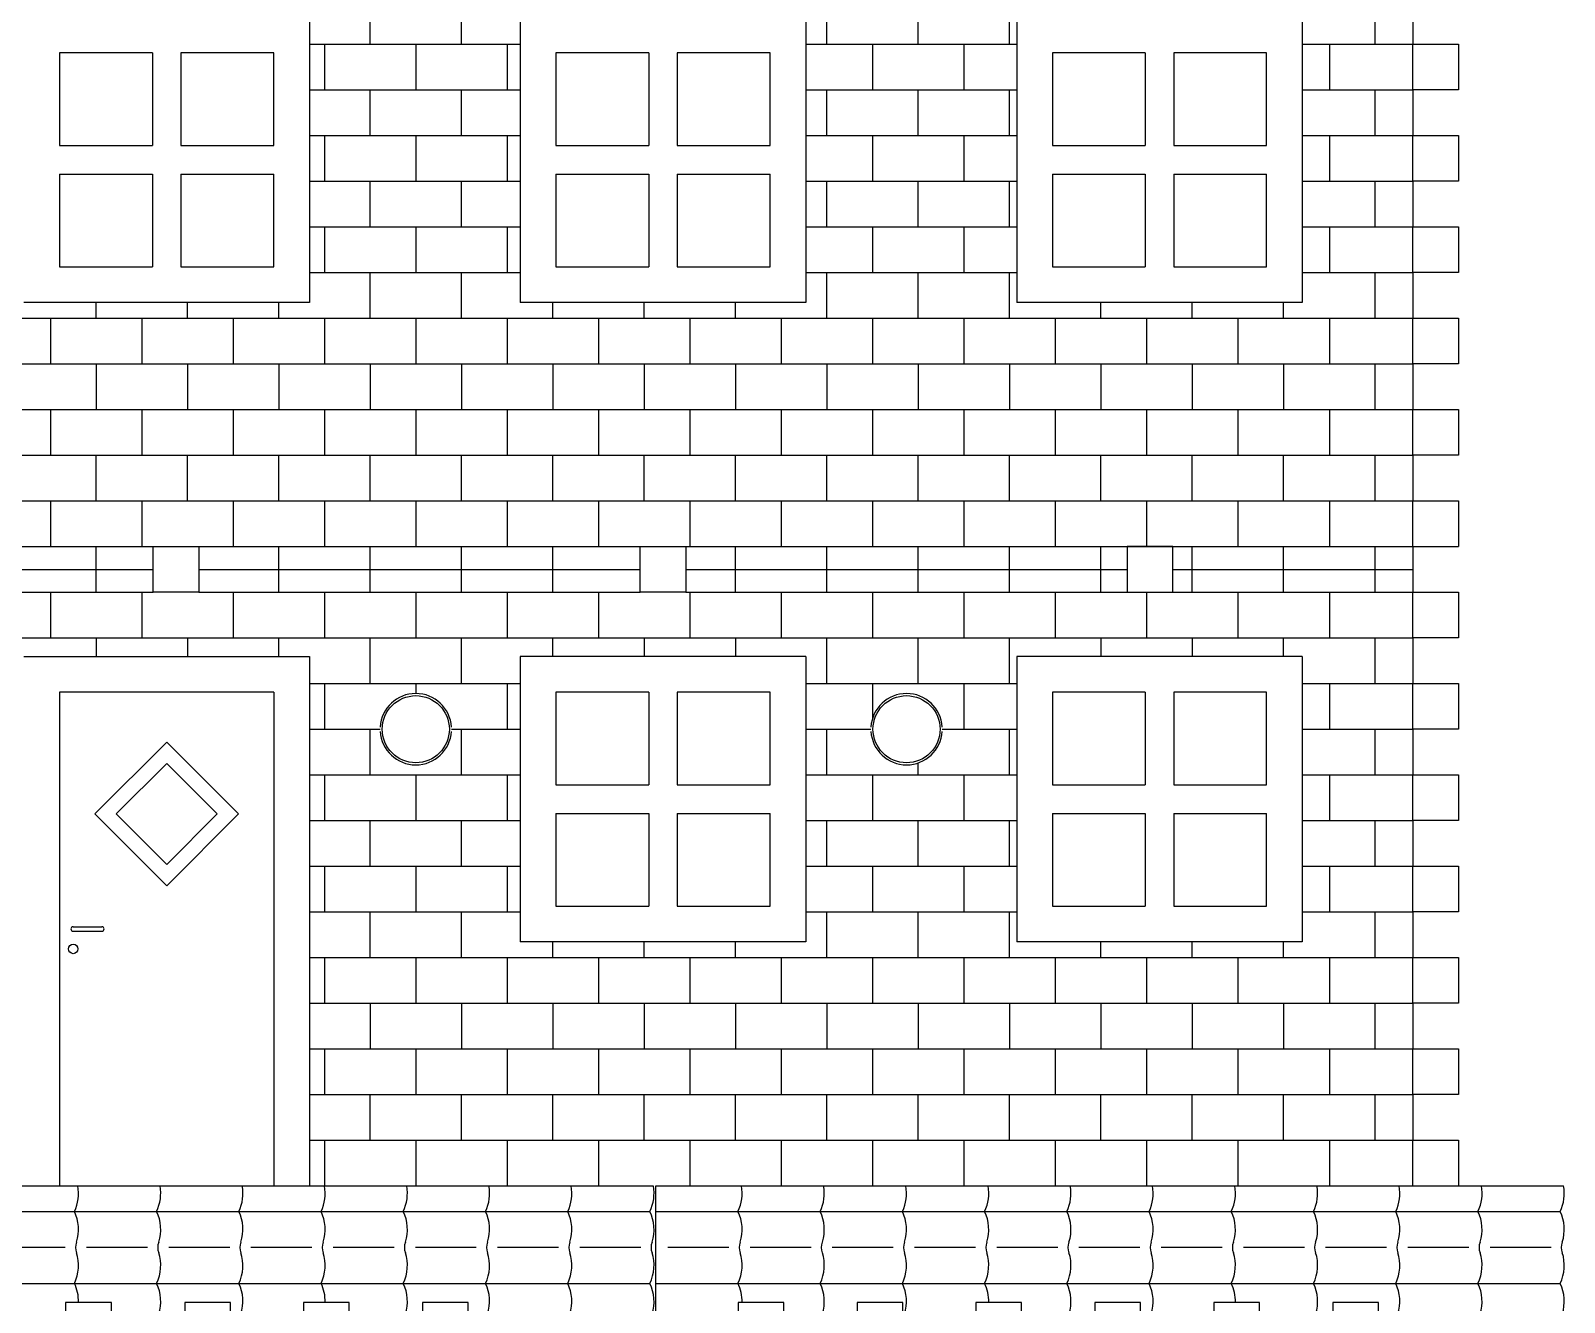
# Model space of a CAD drawing. Extents: x 5 to 617, y -77 to 233.
# Drawn here: x 302.1 to 409.6, y 42.8 to 131.9 of the extents above; entities that cross this region are included whole.
import ezdxf

# ---------------------------------------------------------------- set-up
doc = ezdxf.new("R2010")
doc.units = 0
doc.layers.get('0').update_dxf_attribs({"linetype": 'CONTINUOUS'})
doc.layers.add('ENGRAVE', color=4, linetype='CONTINUOUS')

msp = doc.modelspace()

# ---------------------------------------------------------------- linework, layer by layer
for p, q in [((398.95, 134.15), (398.95, 130.95)), ((304.16, 130.35), (304.16, 123.85)), ((310.66, 130.35), (304.16, 130.35)), ((310.66, 130.35), (310.66, 123.85)), ((312.66, 130.35), (312.66, 123.85)), ((319.16, 130.35), (312.66, 130.35)), ((319.16, 123.85), (319.16, 130.35)), ((338.93, 130.35), (338.93, 123.85)), ((345.43, 130.35), (338.93, 130.35)), ((345.43, 130.35), (345.43, 123.85)), ((347.43, 130.35), (347.43, 123.85)), ((353.93, 130.35), (347.43, 130.35)), ((353.93, 123.85), (353.93, 130.35)), ((373.71, 130.35), (373.71, 123.85)), ((380.21, 130.35), (373.71, 130.35)), ((380.21, 130.35), (380.21, 123.85)), ((382.21, 130.35), (382.21, 123.85)), ((388.71, 130.35), (382.21, 130.35)), ((388.71, 123.85), (388.71, 130.35)), ((398.95, 130.95), (402.15, 130.95)), ((402.15, 130.95), (402.15, 127.75)), ((402.15, 127.75), (398.95, 127.75)), ((398.95, 127.75), (398.95, 124.55)), ((304.16, 123.85), (310.66, 123.85)), ((312.66, 123.85), (319.16, 123.85)), ((338.93, 123.85), (345.43, 123.85)), ((347.43, 123.85), (353.93, 123.85)), ((373.71, 123.85), (380.21, 123.85)), ((382.21, 123.85), (388.71, 123.85)), ((398.95, 124.55), (402.15, 124.55)), ((402.15, 124.55), (402.15, 121.35)), ((304.16, 121.85), (304.16, 115.35)), ((304.16, 121.85), (310.66, 121.85)), ((310.66, 121.85), (310.66, 115.35)), ((312.66, 121.85), (312.66, 115.35)), ((312.66, 121.85), (319.16, 121.85)), ((319.16, 115.35), (319.16, 121.85)), ((338.93, 121.85), (338.93, 115.35)), ((338.93, 121.85), (345.43, 121.85)), ((345.43, 121.85), (345.43, 115.35)), ((347.43, 121.85), (347.43, 115.35)), ((347.43, 121.85), (353.93, 121.85)), ((353.93, 115.35), (353.93, 121.85)), ((373.71, 121.85), (373.71, 115.35)), ((373.71, 121.85), (380.21, 121.85)), ((380.21, 121.85), (380.21, 115.35)), ((382.21, 121.85), (382.21, 115.35)), ((382.21, 121.85), (388.71, 121.85)), ((388.71, 115.35), (388.71, 121.85)), ((402.15, 121.35), (398.95, 121.35)), ((398.95, 121.35), (398.95, 118.15)), ((398.95, 118.15), (402.15, 118.15)), ((402.15, 118.15), (402.15, 114.95)), ((304.16, 115.35), (310.66, 115.35)), ((312.66, 115.35), (319.16, 115.35)), ((338.93, 115.35), (345.43, 115.35)), ((347.43, 115.35), (353.93, 115.35)), ((373.71, 115.35), (380.21, 115.35)), ((382.21, 115.35), (388.71, 115.35)), ((402.15, 114.95), (398.95, 114.95)), ((398.95, 114.95), (398.95, 111.75)), ((398.95, 111.75), (402.15, 111.75)), ((402.15, 111.75), (402.15, 108.55)), ((402.15, 108.55), (398.95, 108.55)), ((398.95, 108.55), (398.95, 105.35)), ((398.95, 105.35), (402.15, 105.35)), ((402.15, 105.35), (402.15, 102.15)), ((402.15, 102.15), (398.95, 102.15)), ((398.95, 102.15), (398.95, 98.95)), ((398.95, 98.95), (402.15, 98.95)), ((402.15, 98.95), (402.15, 95.75)), ((310.71, 95.75), (313.91, 95.75)), ((310.71, 92.55), (310.71, 95.75)), ((313.91, 95.75), (313.91, 92.55)), ((344.83, 95.75), (348.03, 95.75)), ((344.83, 92.55), (344.83, 95.75)), ((348.03, 95.75), (348.03, 92.55)), ((382.15, 95.75), (378.95, 95.75)), ((378.95, 95.75), (378.95, 92.55)), ((382.15, 92.55), (382.15, 95.75)), ((398.95, 95.75), (398.95, 92.55)), ((398.95, 95.75), (402.15, 95.75)), ((271.41, 94.15), (310.71, 94.15)), ((313.91, 94.15), (344.83, 94.15)), ((348.03, 94.15), (378.95, 94.15)), ((382.15, 94.15), (398.95, 94.15)), ((313.91, 92.55), (310.71, 92.55)), ((348.03, 92.55), (344.83, 92.55)), ((378.95, 92.55), (382.15, 92.55)), ((398.95, 92.55), (402.15, 92.55)), ((402.15, 92.55), (402.15, 89.35)), ((402.15, 89.35), (398.95, 89.35)), ((398.95, 89.35), (398.95, 86.15)), ((398.95, 86.15), (402.15, 86.15)), ((402.15, 86.15), (402.15, 82.95)), ((304.16, 85.55), (304.16, 50.95)), ((319.16, 85.55), (304.16, 85.55)), ((319.16, 85.55), (319.16, 50.95)), ((338.93, 85.55), (338.93, 79.05)), ((345.43, 85.55), (338.93, 85.55)), ((345.43, 85.55), (345.43, 79.05)), ((347.43, 85.55), (347.43, 79.05)), ((353.93, 85.55), (347.43, 85.55)), ((353.93, 79.05), (353.93, 85.55)), ((373.71, 85.55), (373.71, 79.05)), ((380.21, 85.55), (373.71, 85.55)), ((380.21, 85.55), (380.21, 79.05)), ((382.21, 85.55), (382.21, 79.05)), ((388.71, 85.55), (382.21, 85.55)), ((388.71, 79.05), (388.71, 85.55)), ((402.15, 82.95), (398.95, 82.95)), ((398.95, 82.95), (398.95, 79.75)), ((308.12, 77.01), (311.66, 80.55)), ((311.66, 80.55), (315.19, 77.01)), ((398.95, 79.75), (402.15, 79.75)), ((402.15, 79.75), (402.15, 76.55)), ((338.93, 79.05), (345.43, 79.05)), ((347.43, 79.05), (353.93, 79.05)), ((373.71, 79.05), (380.21, 79.05)), ((382.21, 79.05), (388.71, 79.05)), ((311.66, 73.47), (308.12, 77.01)), ((315.19, 77.01), (311.66, 73.47)), ((338.93, 77.05), (338.93, 70.55)), ((338.93, 77.05), (345.43, 77.05)), ((345.43, 77.05), (345.43, 70.55)), ((347.43, 77.05), (347.43, 70.55)), ((347.43, 77.05), (353.93, 77.05)), ((353.93, 70.55), (353.93, 77.05)), ((373.71, 77.05), (373.71, 70.55)), ((373.71, 77.05), (380.21, 77.05)), ((380.21, 77.05), (380.21, 70.55)), ((382.21, 77.05), (382.21, 70.55)), ((382.21, 77.05), (388.71, 77.05)), ((388.71, 70.55), (388.71, 77.05)), ((402.15, 76.55), (398.95, 76.55)), ((398.95, 76.55), (398.95, 73.35)), ((398.95, 73.35), (402.15, 73.35)), ((402.15, 73.35), (402.15, 70.15)), ((338.93, 70.55), (345.43, 70.55)), ((347.43, 70.55), (353.93, 70.55)), ((373.71, 70.55), (380.21, 70.55)), ((382.21, 70.55), (388.71, 70.55)), ((402.15, 70.15), (398.95, 70.15)), ((398.95, 70.15), (398.95, 66.95)), ((398.95, 66.95), (402.15, 66.95)), ((402.15, 66.95), (402.15, 63.75)), ((402.15, 63.75), (398.95, 63.75)), ((398.95, 63.75), (398.95, 60.55)), ((398.95, 60.55), (402.15, 60.55)), ((402.15, 60.55), (402.15, 57.35)), ((402.15, 57.35), (398.95, 57.35)), ((398.95, 57.35), (398.95, 54.15)), ((398.95, 54.15), (402.15, 54.15)), ((402.15, 54.15), (402.15, 50.95)), ((282.16, 50.95), (345.75, 50.95)), ((345.92, -76.84), (345.92, 50.95)), ((345.92, 50.95), (409.52, 50.95)), ((304.58, 42.79), (304.58, 39.57)), ((307.78, 42.79), (304.58, 42.79)), ((307.78, 39.57), (307.78, 42.79)), ((316.12, 42.79), (312.92, 42.79)), ((312.92, 42.79), (312.92, 39.57)), ((316.12, 39.57), (316.12, 42.79)), ((324.45, 42.79), (321.25, 42.79)), ((321.25, 42.79), (321.25, 39.57)), ((324.45, 39.57), (324.45, 42.79)), ((332.78, 42.79), (329.58, 42.79)), ((329.58, 42.79), (329.58, 39.57)), ((332.78, 39.57), (332.78, 42.79)), ((351.69, 42.79), (351.69, 39.57)), ((354.89, 42.79), (351.69, 42.79)), ((354.89, 39.57), (354.89, 42.79)), ((363.22, 42.79), (360.02, 42.79)), ((360.02, 42.79), (360.02, 39.57)), ((363.22, 39.57), (363.22, 42.79)), ((368.35, 42.79), (368.35, 39.57)), ((371.55, 42.79), (368.35, 42.79)), ((371.55, 39.57), (371.55, 42.79)), ((379.89, 42.79), (376.69, 42.79)), ((376.69, 42.79), (376.69, 39.57)), ((379.89, 39.57), (379.89, 42.79)), ((388.22, 42.79), (385.02, 42.79)), ((385.02, 42.79), (385.02, 39.57)), ((388.22, 39.57), (388.22, 42.79)), ((396.55, 42.79), (393.35, 42.79)), ((393.35, 42.79), (393.35, 39.57)), ((396.55, 39.57), (396.55, 42.79))]:
    msp.add_line(p, q)
for centre in [(329.11, 82.95), (363.49, 82.95)]:
    msp.add_circle(centre, 2.35)
for centre, radius, start, end in [((342.9, 50.42), 2.9, 334.25, 10.5296), ((406.67, 50.42), 2.9, 334.25, 10.5296), ((342.9, 47.9), 2.9, 342.1899, 25.75), ((406.67, 47.9), 2.9, 342.1899, 25.75), ((342.9, 45.38), 2.9, 334.25, 17.8101), ((346.64, 46.64), 1.05, 159.1427, 200.8573), ((406.67, 45.38), 2.9, 334.25, 17.8101), ((410.41, 46.64), 1.05, 159.1427, 200.8573), ((342.9, 42.86), 2.9, 342.1899, 25.75), ((406.67, 42.86), 2.9, 342.1899, 25.75)]:
    msp.add_arc(centre, radius, start, end)
at = {"layer": 'ENGRAVE'}
for p, q in [((325.91, 130.95), (325.91, 134.15)), ((332.31, 130.95), (332.31, 134.15)), ((357.91, 130.95), (357.91, 134.15)), ((364.31, 130.95), (364.31, 134.15)), ((370.71, 130.95), (370.71, 134.15)), ((396.31, 130.95), (396.31, 134.15)), ((321.66, 132.85), (321.66, 112.85)), ((336.43, 132.85), (336.43, 112.85)), ((356.43, 132.85), (356.43, 112.85)), ((371.21, 132.85), (371.21, 112.85)), ((391.21, 132.85), (391.21, 112.85)), ((321.66, 130.95), (336.43, 130.95)), ((322.71, 130.95), (322.71, 127.75)), ((329.11, 130.95), (329.11, 127.75)), ((335.51, 130.95), (335.51, 127.75)), ((356.43, 130.95), (371.21, 130.95)), ((361.11, 130.95), (361.11, 127.75)), ((367.51, 130.95), (367.51, 127.75)), ((391.21, 130.95), (398.95, 130.95)), ((393.11, 130.95), (393.11, 127.75)), ((398.95, 127.75), (398.95, 130.95)), ((321.66, 127.75), (336.43, 127.75)), ((325.91, 124.55), (325.91, 127.75)), ((332.31, 124.55), (332.31, 127.75)), ((356.43, 127.75), (371.21, 127.75)), ((357.91, 124.55), (357.91, 127.75)), ((364.31, 124.55), (364.31, 127.75)), ((370.71, 124.55), (370.71, 127.75)), ((391.21, 127.75), (398.95, 127.75)), ((396.31, 124.55), (396.31, 127.75)), ((321.66, 124.55), (336.43, 124.55)), ((322.71, 124.55), (322.71, 121.35)), ((329.11, 124.55), (329.11, 121.35)), ((335.51, 124.55), (335.51, 121.35)), ((356.43, 124.55), (371.21, 124.55)), ((361.11, 124.55), (361.11, 121.35)), ((367.51, 124.55), (367.51, 121.35)), ((391.21, 124.55), (398.95, 124.55)), ((393.11, 124.55), (393.11, 121.35)), ((398.95, 121.35), (398.95, 124.55)), ((321.66, 121.35), (336.43, 121.35)), ((325.91, 118.15), (325.91, 121.35)), ((332.31, 118.15), (332.31, 121.35)), ((356.43, 121.35), (371.21, 121.35)), ((357.91, 118.15), (357.91, 121.35)), ((364.31, 118.15), (364.31, 121.35)), ((370.71, 118.15), (370.71, 121.35)), ((391.21, 121.35), (398.95, 121.35)), ((396.31, 118.15), (396.31, 121.35)), ((321.66, 118.15), (336.43, 118.15)), ((322.71, 118.15), (322.71, 114.95)), ((329.11, 118.15), (329.11, 114.95)), ((335.51, 118.15), (335.51, 114.95)), ((356.43, 118.15), (371.21, 118.15)), ((361.11, 118.15), (361.11, 114.95)), ((367.51, 118.15), (367.51, 114.95)), ((391.21, 118.15), (398.95, 118.15)), ((393.11, 118.15), (393.11, 114.95)), ((398.95, 114.95), (398.95, 118.15)), ((321.66, 114.95), (336.43, 114.95)), ((325.91, 111.75), (325.91, 114.95)), ((332.31, 111.75), (332.31, 114.95)), ((356.43, 114.95), (371.21, 114.95)), ((357.91, 111.75), (357.91, 114.95)), ((364.31, 111.75), (364.31, 114.95)), ((370.71, 111.75), (370.71, 114.95)), ((391.21, 114.95), (398.95, 114.95)), ((396.31, 111.75), (396.31, 114.95)), ((321.66, 112.85), (301.66, 112.85)), ((306.71, 111.75), (306.71, 112.85)), ((313.11, 111.75), (313.11, 112.85)), ((319.51, 111.75), (319.51, 112.85)), ((356.43, 112.85), (336.43, 112.85)), ((338.71, 111.75), (338.71, 112.85)), ((345.11, 111.75), (345.11, 112.85)), ((351.51, 111.75), (351.51, 112.85)), ((391.21, 112.85), (371.21, 112.85)), ((377.11, 111.75), (377.11, 112.85)), ((383.51, 111.75), (383.51, 112.85)), ((389.91, 111.75), (389.91, 112.85)), ((293.91, 111.75), (398.95, 111.75)), ((303.51, 111.75), (303.51, 108.55)), ((309.91, 111.75), (309.91, 108.55)), ((316.31, 111.75), (316.31, 108.55)), ((322.71, 111.75), (322.71, 108.55)), ((329.11, 111.75), (329.11, 108.55)), ((335.51, 111.75), (335.51, 108.55)), ((341.91, 111.75), (341.91, 108.55)), ((348.31, 111.75), (348.31, 108.55)), ((354.71, 111.75), (354.71, 108.55)), ((361.11, 111.75), (361.11, 108.55)), ((367.51, 111.75), (367.51, 108.55)), ((373.91, 111.75), (373.91, 108.55)), ((380.31, 111.75), (380.31, 108.55)), ((386.71, 111.75), (386.71, 108.55)), ((393.11, 111.75), (393.11, 108.55)), ((398.95, 108.55), (398.95, 111.75)), ((293.91, 108.55), (398.95, 108.55)), ((306.73, 105.35), (306.73, 108.55)), ((313.13, 105.35), (313.13, 108.55)), ((319.53, 105.35), (319.53, 108.55)), ((325.93, 105.35), (325.93, 108.55)), ((332.33, 105.35), (332.33, 108.55)), ((338.73, 105.35), (338.73, 108.55)), ((345.13, 105.35), (345.13, 108.55)), ((351.53, 105.35), (351.53, 108.55)), ((357.93, 105.35), (357.93, 108.55)), ((364.33, 105.35), (364.33, 108.55)), ((370.73, 105.35), (370.73, 108.55)), ((377.13, 105.35), (377.13, 108.55)), ((383.53, 105.35), (383.53, 108.55)), ((389.93, 105.35), (389.93, 108.55)), ((396.33, 105.35), (396.33, 108.55)), ((293.91, 105.35), (398.95, 105.35)), ((303.51, 105.35), (303.51, 102.15)), ((309.91, 105.35), (309.91, 102.15)), ((316.31, 105.35), (316.31, 102.15)), ((319.16, 105.35), (398.95, 105.35)), ((322.71, 105.35), (322.71, 102.15)), ((329.11, 105.35), (329.11, 102.15)), ((335.51, 105.35), (335.51, 102.15)), ((341.91, 105.35), (341.91, 102.15)), ((348.31, 105.35), (348.31, 102.15)), ((354.71, 105.35), (354.71, 102.15)), ((361.11, 105.35), (361.11, 102.15)), ((367.51, 105.35), (367.51, 102.15)), ((373.91, 105.35), (373.91, 102.15)), ((380.31, 105.35), (380.31, 102.15)), ((386.71, 105.35), (386.71, 102.15)), ((393.11, 105.35), (393.11, 102.15)), ((398.95, 102.15), (398.95, 105.35)), ((293.91, 102.15), (398.95, 102.15)), ((306.71, 98.95), (306.71, 102.15)), ((313.11, 98.95), (313.11, 102.15)), ((319.51, 98.95), (319.51, 102.15)), ((325.91, 98.95), (325.91, 102.15)), ((332.31, 98.95), (332.31, 102.15)), ((338.71, 98.95), (338.71, 102.15)), ((345.11, 98.95), (345.11, 102.15)), ((351.51, 98.95), (351.51, 102.15)), ((357.91, 98.95), (357.91, 102.15)), ((364.31, 98.95), (364.31, 102.15)), ((370.71, 98.95), (370.71, 102.15)), ((377.11, 98.95), (377.11, 102.15)), ((383.51, 98.95), (383.51, 102.15)), ((389.91, 98.95), (389.91, 102.15)), ((396.31, 98.95), (396.31, 102.15)), ((293.91, 98.95), (398.95, 98.95)), ((303.51, 98.95), (303.51, 95.75)), ((309.91, 98.95), (309.91, 95.75)), ((316.31, 98.95), (316.31, 95.75)), ((322.71, 98.95), (322.71, 95.75)), ((329.11, 98.95), (329.11, 95.75)), ((335.51, 98.95), (335.51, 95.75)), ((341.91, 98.95), (341.91, 95.75)), ((348.31, 98.95), (348.31, 95.75)), ((354.71, 98.95), (354.71, 95.75)), ((361.11, 98.95), (361.11, 95.75)), ((367.51, 98.95), (367.51, 95.75)), ((373.91, 98.95), (373.91, 95.75)), ((380.31, 98.95), (380.31, 95.75)), ((386.71, 98.95), (386.71, 95.75)), ((393.11, 98.95), (393.11, 95.75)), ((398.95, 95.75), (398.95, 98.95)), ((293.91, 95.75), (398.95, 95.75)), ((306.71, 92.55), (306.71, 95.75)), ((319.51, 92.55), (319.51, 95.75)), ((325.91, 92.55), (325.91, 95.75)), ((332.31, 92.55), (332.31, 95.75)), ((338.71, 92.55), (338.71, 95.75)), ((351.51, 92.55), (351.51, 95.75)), ((357.91, 92.55), (357.91, 95.75)), ((364.31, 92.55), (364.31, 95.75)), ((370.71, 92.55), (370.71, 95.75)), ((377.11, 92.55), (377.11, 95.75)), ((383.51, 92.55), (383.51, 95.75)), ((389.91, 92.55), (389.91, 95.75)), ((396.31, 92.55), (396.31, 95.75)), ((293.91, 92.55), (310.71, 92.55)), ((303.51, 92.55), (303.51, 89.35)), ((309.91, 92.55), (309.91, 89.35)), ((313.91, 92.55), (344.83, 92.55)), ((316.31, 92.55), (316.31, 89.35)), ((322.71, 92.55), (322.71, 89.35)), ((329.11, 92.55), (329.11, 89.35)), ((335.51, 92.55), (335.51, 89.35)), ((341.91, 92.55), (341.91, 89.35)), ((348.03, 92.55), (378.95, 92.55)), ((348.31, 92.55), (348.31, 89.35)), ((354.71, 92.55), (354.71, 89.35)), ((361.11, 92.55), (361.11, 89.35)), ((367.51, 92.55), (367.51, 89.35)), ((373.91, 92.55), (373.91, 89.35)), ((380.31, 92.55), (380.31, 89.35)), ((382.15, 92.55), (398.95, 92.55)), ((386.71, 92.55), (386.71, 90.55)), ((386.71, 92.55), (386.71, 89.35)), ((393.11, 92.55), (393.11, 89.35)), ((398.95, 89.35), (398.95, 92.55)), ((293.91, 89.35), (398.95, 89.35)), ((306.71, 89.35), (306.71, 88.05)), ((313.11, 89.35), (313.11, 88.05)), ((319.51, 88.05), (319.51, 89.35)), ((325.91, 86.15), (325.91, 89.35)), ((332.31, 86.15), (332.31, 89.35)), ((338.71, 88.05), (338.71, 89.35)), ((345.11, 89.35), (345.11, 88.05)), ((351.51, 89.35), (351.51, 88.05)), ((357.91, 86.15), (357.91, 89.35)), ((364.31, 86.15), (364.31, 89.35)), ((370.71, 86.15), (370.71, 89.35)), ((377.11, 89.35), (377.11, 88.05)), ((383.51, 89.35), (383.51, 88.05)), ((389.91, 88.05), (389.91, 89.35)), ((396.31, 86.15), (396.31, 89.35)), ((301.66, 88.05), (321.66, 88.05)), ((321.66, 88.05), (321.66, 50.95)), ((356.43, 88.05), (336.43, 88.05)), ((336.43, 88.05), (336.43, 68.05)), ((356.43, 88.05), (356.43, 68.05)), ((391.21, 88.05), (371.21, 88.05)), ((371.21, 88.05), (371.21, 68.05)), ((391.21, 88.05), (391.21, 68.05)), ((321.66, 86.15), (336.43, 86.15)), ((322.71, 86.15), (322.71, 82.95)), ((329.11, 86.15), (329.11, 85.45)), ((335.51, 86.15), (335.51, 82.95)), ((356.43, 86.15), (371.21, 86.15)), ((361.11, 86.15), (361.11, 83.71)), ((367.51, 86.15), (367.51, 82.95)), ((391.21, 86.15), (398.95, 86.15)), ((393.11, 86.15), (393.11, 82.95)), ((398.95, 82.95), (398.95, 86.15)), ((321.66, 82.95), (326.61, 82.95)), ((325.91, 79.75), (325.91, 82.95)), ((331.61, 82.95), (336.43, 82.95)), ((332.31, 79.75), (332.31, 82.95)), ((356.43, 82.95), (360.99, 82.95)), ((357.91, 79.75), (357.91, 82.95)), ((365.99, 82.95), (371.21, 82.95)), ((370.71, 79.75), (370.71, 82.95)), ((391.21, 82.95), (398.95, 82.95)), ((396.31, 79.75), (396.31, 82.95)), ((311.66, 82.05), (306.62, 77.01)), ((316.69, 77.01), (311.66, 82.05)), ((364.31, 79.75), (364.31, 80.58)), ((321.66, 79.75), (336.43, 79.75)), ((322.71, 79.75), (322.71, 76.55)), ((329.11, 79.75), (329.11, 76.55)), ((335.51, 79.75), (335.51, 76.55)), ((356.43, 79.75), (371.21, 79.75)), ((361.11, 79.75), (361.11, 76.55)), ((367.51, 79.75), (367.51, 76.55)), ((391.21, 79.75), (398.95, 79.75)), ((393.11, 79.75), (393.11, 76.55)), ((398.95, 76.55), (398.95, 79.75)), ((306.62, 77.01), (311.66, 71.97)), ((311.66, 71.97), (316.69, 77.01)), ((321.66, 76.55), (336.43, 76.55)), ((325.91, 73.35), (325.91, 76.55)), ((332.31, 73.35), (332.31, 76.55)), ((356.43, 76.55), (371.21, 76.55)), ((357.91, 73.35), (357.91, 76.55)), ((364.31, 73.35), (364.31, 76.55)), ((370.71, 73.35), (370.71, 76.55)), ((391.21, 76.55), (398.95, 76.55)), ((396.31, 73.35), (396.31, 76.55)), ((321.66, 73.35), (336.43, 73.35)), ((322.71, 73.35), (322.71, 70.15)), ((329.11, 73.35), (329.11, 70.15)), ((335.51, 73.35), (335.51, 70.15)), ((356.43, 73.35), (371.21, 73.35)), ((361.11, 73.35), (361.11, 70.15)), ((367.51, 73.35), (367.51, 70.15)), ((391.21, 73.35), (398.95, 73.35)), ((393.11, 73.35), (393.11, 70.15)), ((398.95, 70.15), (398.95, 73.35)), ((321.66, 70.15), (336.43, 70.15)), ((325.91, 66.95), (325.91, 70.15)), ((332.31, 66.95), (332.31, 70.15)), ((356.43, 70.15), (371.21, 70.15)), ((357.91, 66.95), (357.91, 70.15)), ((364.31, 66.95), (364.31, 70.15)), ((370.71, 66.95), (370.71, 70.15)), ((391.21, 70.15), (398.95, 70.15)), ((396.31, 66.95), (396.31, 70.15)), ((305.11, 69.1), (307.11, 69.1)), ((305.11, 68.79), (307.11, 68.79)), ((356.43, 68.05), (336.43, 68.05)), ((338.71, 66.95), (338.71, 68.05)), ((345.11, 66.95), (345.11, 68.05)), ((351.51, 66.95), (351.51, 68.05)), ((391.21, 68.05), (371.21, 68.05)), ((377.11, 66.95), (377.11, 68.05)), ((383.51, 66.95), (383.51, 68.05)), ((389.91, 66.95), (389.91, 68.05)), ((321.66, 66.95), (398.95, 66.95)), ((322.71, 66.95), (322.71, 63.75)), ((329.11, 66.95), (329.11, 63.75)), ((335.51, 66.95), (335.51, 63.75)), ((341.91, 66.95), (341.91, 63.75)), ((348.31, 66.95), (348.31, 63.75)), ((354.71, 66.95), (354.71, 63.75)), ((361.11, 66.95), (361.11, 63.75)), ((367.51, 66.95), (367.51, 63.75)), ((373.91, 66.95), (373.91, 63.75)), ((380.31, 66.95), (380.31, 63.75)), ((386.71, 66.95), (386.71, 63.75)), ((393.11, 66.95), (393.11, 63.75)), ((398.95, 63.75), (398.95, 66.95)), ((321.66, 63.75), (398.95, 63.75)), ((325.93, 60.55), (325.93, 63.75)), ((332.33, 60.55), (332.33, 63.75)), ((338.73, 60.55), (338.73, 63.75)), ((345.13, 60.55), (345.13, 63.75)), ((351.53, 60.55), (351.53, 63.75)), ((357.93, 60.55), (357.93, 63.75)), ((364.33, 60.55), (364.33, 63.75)), ((370.73, 60.55), (370.73, 63.75)), ((377.13, 60.55), (377.13, 63.75)), ((383.53, 60.55), (383.53, 63.75)), ((389.93, 60.55), (389.93, 63.75)), ((396.33, 60.55), (396.33, 63.75)), ((321.66, 60.55), (398.95, 60.55)), ((321.66, 60.55), (398.95, 60.55)), ((322.71, 60.55), (322.71, 57.35)), ((329.11, 60.55), (329.11, 57.35)), ((335.51, 60.55), (335.51, 57.35)), ((341.91, 60.55), (341.91, 57.35)), ((348.31, 60.55), (348.31, 57.35)), ((354.71, 60.55), (354.71, 57.35)), ((361.11, 60.55), (361.11, 57.35)), ((367.51, 60.55), (367.51, 57.35)), ((373.91, 60.55), (373.91, 57.35)), ((380.31, 60.55), (380.31, 57.35)), ((386.71, 60.55), (386.71, 57.35)), ((393.11, 60.55), (393.11, 57.35)), ((398.95, 57.35), (398.95, 60.55)), ((321.66, 57.35), (398.95, 57.35)), ((325.91, 54.15), (325.91, 57.35)), ((332.31, 54.15), (332.31, 57.35)), ((338.71, 54.15), (338.71, 57.35)), ((345.11, 54.15), (345.11, 57.35)), ((351.51, 54.15), (351.51, 57.35)), ((357.91, 54.15), (357.91, 57.35)), ((364.31, 54.15), (364.31, 57.35)), ((370.71, 54.15), (370.71, 57.35)), ((377.11, 54.15), (377.11, 57.35)), ((383.51, 54.15), (383.51, 57.35)), ((389.91, 54.15), (389.91, 57.35)), ((396.31, 54.15), (396.31, 57.35)), ((321.66, 54.15), (398.95, 54.15)), ((322.71, 54.15), (322.71, 50.95)), ((329.11, 54.15), (329.11, 50.95)), ((335.51, 54.15), (335.51, 50.95)), ((341.91, 54.15), (341.91, 50.95)), ((348.31, 54.15), (348.31, 50.95)), ((354.71, 54.15), (354.71, 50.95)), ((361.11, 54.15), (361.11, 50.95)), ((367.51, 54.15), (367.51, 50.95)), ((373.91, 54.15), (373.91, 50.95)), ((380.31, 54.15), (380.31, 50.95)), ((386.71, 54.15), (386.71, 50.95)), ((393.11, 54.15), (393.11, 50.95)), ((398.95, 50.95), (398.95, 54.15)), ((299.44, 49.16), (305.2, 49.16)), ((305.2, 49.16), (310.96, 49.16)), ((310.96, 49.16), (316.72, 49.16)), ((316.72, 49.16), (322.48, 49.16)), ((322.48, 49.16), (328.24, 49.16)), ((328.24, 49.16), (334, 49.16)), ((334, 49.16), (339.76, 49.16)), ((339.76, 49.16), (345.52, 49.16)), ((345.92, 49.16), (351.68, 49.16)), ((351.68, 49.16), (357.44, 49.16)), ((357.44, 49.16), (363.2, 49.16)), ((363.2, 49.16), (368.96, 49.16)), ((368.96, 49.16), (374.72, 49.16)), ((374.72, 49.16), (380.48, 49.16)), ((380.48, 49.16), (386.24, 49.16)), ((386.24, 49.16), (392, 49.16)), ((392, 49.16), (397.76, 49.16)), ((397.76, 49.16), (403.52, 49.16)), ((403.52, 49.16), (409.28, 49.16)), ((304.55, 46.64), (300.28, 46.64)), ((310.31, 46.64), (306.04, 46.64)), ((316.07, 46.64), (311.8, 46.64)), ((321.83, 46.64), (317.56, 46.64)), ((327.59, 46.64), (323.32, 46.64)), ((333.35, 46.64), (329.08, 46.64)), ((339.11, 46.64), (334.84, 46.64)), ((344.87, 46.64), (340.6, 46.64)), ((351.04, 46.64), (346.77, 46.64)), ((356.8, 46.64), (352.53, 46.64)), ((362.56, 46.64), (358.29, 46.64)), ((368.32, 46.64), (364.05, 46.64)), ((374.08, 46.64), (369.81, 46.64)), ((379.84, 46.64), (375.57, 46.64)), ((385.6, 46.64), (381.33, 46.64)), ((391.36, 46.64), (387.09, 46.64)), ((397.12, 46.64), (392.85, 46.64)), ((402.88, 46.64), (398.61, 46.64)), ((408.64, 46.64), (404.37, 46.64)), ((299.44, 44.12), (305.2, 44.12)), ((305.2, 44.12), (310.96, 44.12)), ((310.96, 44.12), (316.72, 44.12)), ((316.72, 44.12), (322.48, 44.12)), ((322.48, 44.12), (328.24, 44.12)), ((328.24, 44.12), (334, 44.12)), ((334, 44.12), (339.76, 44.12)), ((339.76, 44.12), (345.52, 44.12)), ((345.92, 44.12), (351.68, 44.12)), ((351.68, 44.12), (357.44, 44.12)), ((357.44, 44.12), (363.2, 44.12)), ((363.2, 44.12), (368.96, 44.12)), ((368.96, 44.12), (374.72, 44.12)), ((374.72, 44.12), (380.48, 44.12)), ((380.48, 44.12), (386.24, 44.12)), ((386.24, 44.12), (392, 44.12)), ((392, 44.12), (397.76, 44.12)), ((397.76, 44.12), (403.52, 44.12)), ((403.52, 44.12), (409.28, 44.12))]:
    msp.add_line(p, q, dxfattribs=at)
msp.add_circle((305.11, 67.55), 0.33, dxfattribs=at)
for centre, radius, start, end in [((329.11, 82.95), 2.5, 3.4398, 176.5602), ((363.49, 82.95), 2.5, 3.4398, 176.5602), ((329.11, 82.95), 2.5, 183.4398, 356.5602), ((363.49, 82.95), 2.5, 183.4398, 356.5602), ((305.11, 68.95), 0.158, 90, 270), ((307.11, 68.95), 0.158, 270, 90), ((302.58, 50.42), 2.9, 334.25, 10.5296), ((308.34, 50.42), 2.9, 334.25, 10.5296), ((314.1, 50.42), 2.9, 334.25, 10.5296), ((319.86, 50.42), 2.9, 334.25, 10.5296), ((325.62, 50.42), 2.9, 334.25, 10.5296), ((331.38, 50.42), 2.9, 334.25, 10.5296), ((337.14, 50.42), 2.9, 334.25, 10.5296), ((349.07, 50.42), 2.9, 334.25, 10.5296), ((354.83, 50.42), 2.9, 334.25, 10.5296), ((360.59, 50.42), 2.9, 334.25, 10.5296), ((366.35, 50.42), 2.9, 334.25, 10.5296), ((372.11, 50.42), 2.9, 334.25, 10.5296), ((377.87, 50.42), 2.9, 334.25, 10.5296), ((383.63, 50.42), 2.9, 334.25, 10.5296), ((389.39, 50.42), 2.9, 334.25, 10.5296), ((395.15, 50.42), 2.9, 334.25, 10.5296), ((400.91, 50.42), 2.9, 334.25, 10.5296), ((302.58, 47.9), 2.9, 342.1899, 25.75), ((308.34, 47.9), 2.9, 342.1899, 25.75), ((314.1, 47.9), 2.9, 342.1899, 25.75), ((319.86, 47.9), 2.9, 342.1899, 25.75), ((325.62, 47.9), 2.9, 342.1899, 25.75), ((331.38, 47.9), 2.9, 342.1899, 25.75), ((337.14, 47.9), 2.9, 342.1899, 25.75), ((349.07, 47.9), 2.9, 342.1899, 25.75), ((354.83, 47.9), 2.9, 342.1899, 25.75), ((360.59, 47.9), 2.9, 342.1899, 25.75), ((366.35, 47.9), 2.9, 342.1899, 25.75), ((372.11, 47.9), 2.9, 342.1899, 25.75), ((377.87, 47.9), 2.9, 342.1899, 25.75), ((383.63, 47.9), 2.9, 342.1899, 25.75), ((389.39, 47.9), 2.9, 342.1899, 25.75), ((395.15, 47.9), 2.9, 342.1899, 25.75), ((400.91, 47.9), 2.9, 342.1899, 25.75), ((302.58, 45.38), 2.9, 334.25, 17.8101), ((306.32, 46.64), 1.05, 159.1427, 200.8573), ((308.34, 45.38), 2.9, 334.25, 17.8101), ((312.08, 46.64), 1.05, 159.1427, 200.8573), ((314.1, 45.38), 2.9, 334.25, 17.8101), ((317.84, 46.64), 1.05, 159.1427, 200.8573), ((319.86, 45.38), 2.9, 334.25, 17.8101), ((323.6, 46.64), 1.05, 159.1427, 200.8573), ((325.62, 45.38), 2.9, 334.25, 17.8101), ((329.36, 46.64), 1.05, 159.1427, 200.8573), ((331.38, 45.38), 2.9, 334.25, 17.8101), ((335.12, 46.64), 1.05, 159.1427, 200.8573), ((337.14, 45.38), 2.9, 334.25, 17.8101), ((340.88, 46.64), 1.05, 159.1427, 200.8573), ((349.07, 45.38), 2.9, 334.25, 17.8101), ((352.81, 46.64), 1.05, 159.1427, 200.8573), ((354.83, 45.38), 2.9, 334.25, 17.8101), ((358.57, 46.64), 1.05, 159.1427, 200.8573), ((360.59, 45.38), 2.9, 334.25, 17.8101), ((364.33, 46.64), 1.05, 159.1427, 200.8573), ((366.35, 45.38), 2.9, 334.25, 17.8101), ((370.09, 46.64), 1.05, 159.1427, 200.8573), ((372.11, 45.38), 2.9, 334.25, 17.8101), ((375.85, 46.64), 1.05, 159.1427, 200.8573), ((377.87, 45.38), 2.9, 334.25, 17.8101), ((381.61, 46.64), 1.05, 159.1427, 200.8573), ((383.63, 45.38), 2.9, 334.25, 17.8101), ((387.37, 46.64), 1.05, 159.1427, 200.8573), ((389.39, 45.38), 2.9, 334.25, 17.8101), ((393.13, 46.64), 1.05, 159.1427, 200.8573), ((395.15, 45.38), 2.9, 334.25, 17.8101), ((398.89, 46.64), 1.05, 159.1427, 200.8573), ((400.91, 45.38), 2.9, 334.25, 17.8101), ((404.65, 46.64), 1.05, 159.1427, 200.8573), ((302.58, 42.86), 2.9, 358.7158, 25.75), ((308.34, 42.86), 2.9, 342.1899, 25.75), ((314.1, 42.86), 2.9, 342.1899, 25.75), ((319.86, 42.86), 2.9, 358.7158, 25.75), ((325.62, 42.86), 2.9, 342.1899, 25.75), ((331.38, 42.86), 2.9, 342.1899, 25.75), ((337.14, 42.86), 2.9, 342.1899, 25.75), ((349.07, 42.86), 2.9, 358.7158, 25.75), ((354.83, 42.86), 2.9, 342.1899, 25.75), ((360.59, 42.86), 2.9, 342.1899, 25.75), ((366.35, 42.86), 2.9, 358.7158, 25.75), ((372.11, 42.86), 2.9, 342.1899, 25.75), ((377.87, 42.86), 2.9, 342.1899, 25.75), ((383.63, 42.86), 2.9, 358.7158, 25.75), ((389.39, 42.86), 2.9, 342.1899, 25.75), ((395.15, 42.86), 2.9, 342.1899, 25.75), ((400.91, 42.86), 2.9, 342.1899, 25.75)]:
    msp.add_arc(centre, radius, start, end, dxfattribs=at)

doc.saveas('drawing.dxf')
